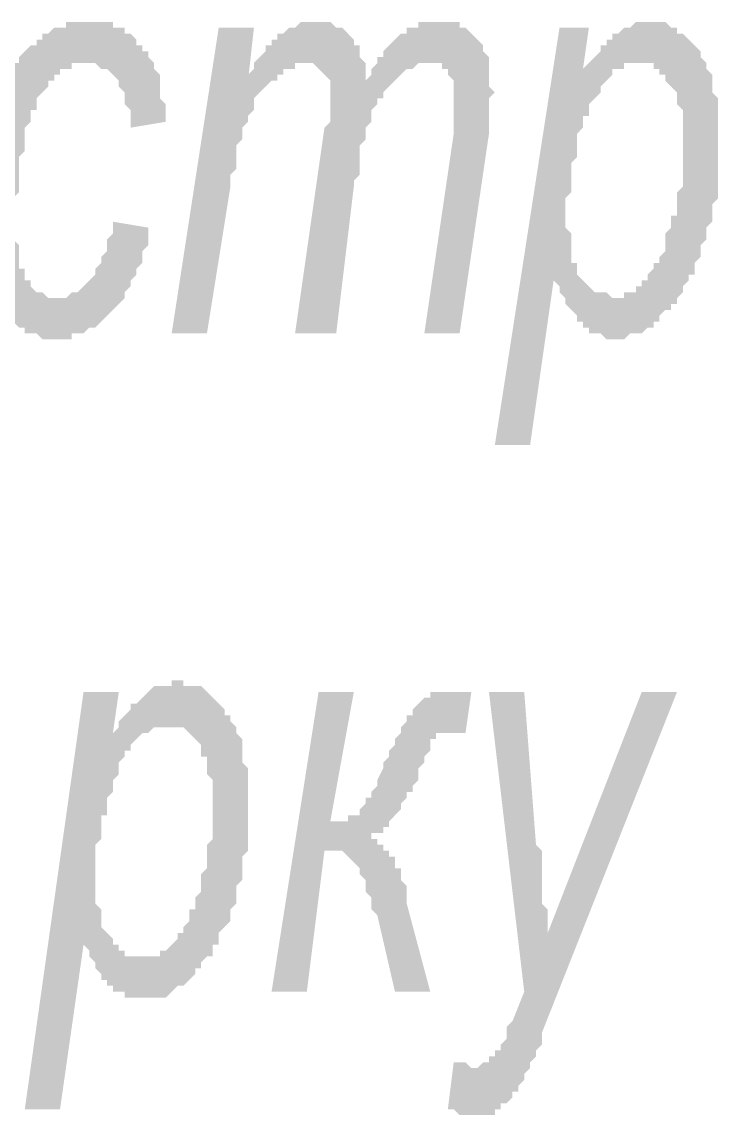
# Model space of a CAD drawing. Header units: millimetres. Extents: x 1372 to 666090, y 1285 to 31551.
# Drawn here: x 504159 to 504653, y 4040 to 4816 of the extents above; entities that cross this region are included whole.
import ezdxf

# ---------------------------------------------------------------- set-up
doc = ezdxf.new("R2010")
doc.units = ezdxf.units.MM
doc.layers.add('PDF _75-АЗ Штамп', color=7, linetype='Continuous')

msp = doc.modelspace()

# ---------------------------------------------------------------- hatches: boundary and pattern name
at = {"layer": 'PDF _75-АЗ Штамп', "transparency": 33554559}
for points in [[(504223.79, 4674.47), (504248.81, 4670.3), (504248.81, 4666.12), (504248.81, 4661.95), (504248.81, 4657.78), (504244.64, 4653.61), (504244.64, 4649.44), (504244.64, 4645.27), (504240.47, 4641.1), (504240.47, 4641.1), (504240.47, 4636.93), (504236.3, 4632.76), (504236.3, 4628.58), (504232.13, 4624.41), (504232.13, 4624.41), (504232.13, 4620.24), (504227.96, 4616.07), (504227.96, 4616.07), (504223.79, 4611.9), (504223.79, 4611.9), (504219.62, 4607.73), (504219.62, 4607.73), (504215.44, 4603.56), (504215.44, 4603.56), (504211.27, 4599.39), (504207.1, 4599.39), (504207.1, 4599.39), (504202.93, 4595.21), (504202.93, 4595.21), (504198.76, 4595.21), (504194.59, 4595.21), (504194.59, 4591.04), (504190.42, 4591.04), (504186.25, 4591.04), (504182.07, 4591.04), (504182.07, 4591.04), (504177.9, 4591.04), (504177.9, 4591.04), (504173.73, 4591.04), (504169.56, 4595.21), (504169.56, 4595.21), (504165.39, 4595.21), (504161.22, 4595.21), (504161.22, 4599.39), (504157.05, 4599.39), (504157.05, 4599.39), (504152.88, 4603.56), (504148.71, 4603.56), (504148.71, 4607.73), (504144.53, 4611.9), (504144.53, 4611.9), (504144.53, 4616.07), (504140.36, 4616.07), (504140.36, 4620.24), (504140.36, 4624.41), (504136.19, 4624.41), (504136.19, 4628.58), (504136.19, 4632.76), (504132.02, 4636.93), (504132.02, 4641.1), (504132.02, 4645.27), (504132.02, 4649.44), (504127.85, 4649.44), (504127.85, 4653.61), (504127.85, 4657.78), (504127.85, 4661.95), (504127.85, 4670.3), (504127.85, 4674.47), (504127.85, 4678.64), (504127.85, 4678.64), (504127.85, 4682.81), (504127.85, 4686.98), (504127.85, 4691.15), (504127.85, 4695.32), (504127.85, 4699.49), (504127.85, 4703.67), (504127.85, 4707.84), (504132.02, 4712.01), (504132.02, 4716.18), (504132.02, 4720.35), (504132.02, 4720.35), (504132.02, 4724.52), (504132.02, 4728.69), (504136.19, 4732.86), (504136.19, 4737.03), (504136.19, 4741.21), (504136.19, 4745.38), (504136.19, 4745.38), (504140.36, 4749.55), (504140.36, 4753.72), (504140.36, 4757.89), (504144.53, 4762.06), (504144.53, 4766.23), (504144.53, 4770.4), (504148.71, 4774.58), (504148.71, 4778.75), (504152.88, 4778.75), (504152.88, 4782.92), (504152.88, 4787.09), (504157.05, 4787.09), (504157.05, 4791.26), (504161.22, 4795.43), (504161.22, 4795.43), (504165.39, 4799.6), (504165.39, 4799.6), (504169.56, 4799.6), (504169.56, 4803.77), (504173.73, 4803.77), (504173.73, 4807.94), (504177.9, 4807.94), (504182.07, 4812.12), (504182.07, 4812.12), (504186.25, 4812.12), (504190.42, 4812.12), (504190.42, 4816.29), (504194.59, 4816.29), (504198.76, 4816.29), (504198.76, 4816.29), (504202.93, 4816.29), (504207.1, 4816.29), (504207.1, 4816.29), (504211.27, 4816.29), (504215.44, 4816.29), (504215.44, 4816.29), (504219.62, 4816.29), (504223.79, 4816.29), (504223.79, 4812.12), (504227.96, 4812.12), (504232.13, 4812.12), (504232.13, 4807.94), (504236.3, 4807.94), (504236.3, 4807.94), (504240.47, 4803.77), (504240.47, 4799.6), (504244.64, 4799.6), (504244.64, 4795.43), (504248.81, 4795.43), (504248.81, 4791.26), (504252.98, 4787.09), (504252.98, 4787.09), (504252.98, 4782.92), (504257.16, 4778.75), (504257.16, 4774.58), (504257.16, 4770.4), (504257.16, 4766.23), (504257.16, 4762.06), (504261.33, 4757.89), (504261.33, 4753.72), (504261.33, 4749.55), (504261.33, 4745.38), (504261.33, 4745.38), (504236.3, 4741.21), (504236.3, 4749.55), (504236.3, 4753.72), (504232.13, 4757.89), (504232.13, 4757.89), (504232.13, 4762.06), (504232.13, 4766.23), (504227.96, 4770.4), (504227.96, 4774.58), (504227.96, 4774.58), (504223.79, 4778.75), (504223.79, 4778.75), (504219.62, 4782.92), (504215.44, 4782.92), (504215.44, 4782.92), (504211.27, 4787.09), (504207.1, 4787.09), (504207.1, 4787.09), (504202.93, 4787.09), (504202.93, 4787.09), (504198.76, 4787.09), (504194.59, 4787.09), (504194.59, 4782.92), (504190.42, 4782.92), (504186.25, 4782.92), (504186.25, 4778.75), (504182.07, 4778.75), (504182.07, 4774.58), (504177.9, 4774.58), (504177.9, 4774.58), (504177.9, 4770.4), (504173.73, 4766.23), (504173.73, 4766.23), (504169.56, 4762.06), (504169.56, 4757.89), (504169.56, 4753.72), (504165.39, 4753.72), (504165.39, 4749.55), (504165.39, 4745.38), (504161.22, 4741.21), (504161.22, 4737.03), (504161.22, 4732.86), (504161.22, 4728.69), (504161.22, 4724.52), (504157.05, 4720.35), (504157.05, 4716.18), (504157.05, 4712.01), (504157.05, 4707.84), (504157.05, 4703.67), (504157.05, 4699.49), (504157.05, 4695.32), (504152.88, 4691.15), (504152.88, 4691.15), (504152.88, 4686.98), (504152.88, 4682.81), (504152.88, 4678.64), (504152.88, 4674.47), (504152.88, 4670.3), (504152.88, 4666.12), (504152.88, 4661.95), (504157.05, 4657.78), (504157.05, 4653.61), (504157.05, 4649.44), (504157.05, 4645.27), (504157.05, 4641.1), (504161.22, 4641.1), (504161.22, 4636.93), (504161.22, 4632.76), (504165.39, 4632.76), (504165.39, 4628.58), (504169.56, 4624.41), (504169.56, 4624.41), (504173.73, 4624.41), (504177.9, 4620.24), (504177.9, 4620.24), (504182.07, 4620.24), (504182.07, 4620.24), (504186.25, 4620.24), (504190.42, 4620.24), (504190.42, 4620.24), (504194.59, 4624.41), (504194.59, 4624.41), (504198.76, 4624.41), (504202.93, 4628.58), (504202.93, 4628.58), (504207.1, 4632.76), (504207.1, 4632.76), (504211.27, 4636.93), (504211.27, 4636.93), (504211.27, 4641.1), (504215.44, 4645.27), (504215.44, 4649.44), (504215.44, 4649.44), (504219.62, 4653.61), (504219.62, 4657.78), (504219.62, 4661.95), (504223.79, 4666.12), (504223.79, 4670.3), (504223.79, 4674.47), (504223.79, 4674.47)], [(504265.5, 4595.21), (504298.87, 4812.12), (504323.89, 4812.12), (504319.72, 4774.58), (504319.72, 4778.75), (504323.89, 4782.92), (504323.89, 4787.09), (504328.07, 4791.26), (504328.07, 4791.26), (504332.24, 4795.43), (504332.24, 4799.6), (504336.41, 4799.6), (504336.41, 4803.77), (504340.58, 4803.77), (504340.58, 4807.94), (504344.75, 4807.94), (504344.75, 4807.94), (504348.92, 4812.12), (504353.09, 4812.12), (504353.09, 4812.12), (504357.26, 4816.29), (504361.44, 4816.29), (504361.44, 4816.29), (504365.61, 4816.29), (504369.78, 4816.29), (504369.78, 4816.29), (504373.95, 4816.29), (504378.12, 4816.29), (504378.12, 4816.29), (504382.29, 4812.12), (504386.46, 4812.12), (504386.46, 4812.12), (504390.63, 4807.94), (504390.63, 4807.94), (504394.8, 4803.77), (504394.8, 4799.6), (504398.98, 4799.6), (504398.98, 4795.43), (504398.98, 4791.26), (504403.15, 4787.09), (504403.15, 4782.92), (504403.15, 4778.75), (504403.15, 4774.58), (504407.32, 4778.75), (504407.32, 4782.92), (504411.49, 4787.09), (504411.49, 4791.26), (504415.66, 4791.26), (504415.66, 4795.43), (504419.83, 4799.6), (504419.83, 4799.6), (504424, 4803.77), (504424, 4803.77), (504428.17, 4807.94), (504428.17, 4807.94), (504432.35, 4807.94), (504432.35, 4812.12), (504436.52, 4812.12), (504440.69, 4812.12), (504440.69, 4816.29), (504444.86, 4816.29), (504449.03, 4816.29), (504449.03, 4816.29), (504453.2, 4816.29), (504453.2, 4816.29), (504457.37, 4816.29), (504461.54, 4816.29), (504465.71, 4816.29), (504469.89, 4816.29), (504469.89, 4812.12), (504474.06, 4812.12), (504474.06, 4812.12), (504478.23, 4807.94), (504478.23, 4807.94), (504482.4, 4803.77), (504482.4, 4803.77), (504486.57, 4799.6), (504486.57, 4799.6), (504486.57, 4795.43), (504490.74, 4791.26), (504490.74, 4787.09), (504490.74, 4782.92), (504490.74, 4778.75), (504490.74, 4774.58), (504490.74, 4770.4), (504494.91, 4766.23), (504494.91, 4766.23), (504490.74, 4762.06), (504490.74, 4757.89), (504490.74, 4753.72), (504490.74, 4749.55), (504490.74, 4745.38), (504490.74, 4741.21), (504490.74, 4737.03), (504490.74, 4737.03), (504469.89, 4595.21), (504444.86, 4595.21), (504465.71, 4737.03), (504465.71, 4745.38), (504465.71, 4749.55), (504465.71, 4753.72), (504465.71, 4757.89), (504465.71, 4762.06), (504465.71, 4762.06), (504465.71, 4762.06), (504465.71, 4766.23), (504465.71, 4770.4), (504465.71, 4774.58), (504461.54, 4778.75), (504461.54, 4778.75), (504461.54, 4782.92), (504457.37, 4782.92), (504457.37, 4787.09), (504453.2, 4787.09), (504449.03, 4787.09), (504449.03, 4787.09), (504444.86, 4787.09), (504444.86, 4787.09), (504440.69, 4787.09), (504436.52, 4782.92), (504436.52, 4782.92), (504432.35, 4782.92), (504428.17, 4778.75), (504428.17, 4778.75), (504424, 4774.58), (504424, 4774.58), (504419.83, 4770.4), (504419.83, 4770.4), (504415.66, 4766.23), (504415.66, 4762.06), (504411.49, 4762.06), (504411.49, 4757.89), (504407.32, 4753.72), (504407.32, 4749.55), (504407.32, 4749.55), (504407.32, 4749.55), (504407.32, 4745.38), (504403.15, 4741.21), (504403.15, 4737.03), (504403.15, 4737.03), (504403.15, 4732.86), (504398.98, 4728.69), (504398.98, 4724.52), (504398.98, 4720.35), (504398.98, 4716.18), (504398.98, 4707.84), (504394.8, 4703.67), (504394.8, 4699.49), (504382.29, 4595.21), (504353.09, 4595.21), (504373.95, 4741.21), (504378.12, 4745.38), (504378.12, 4753.72), (504378.12, 4757.89), (504378.12, 4757.89), (504378.12, 4762.06), (504378.12, 4762.06), (504378.12, 4766.23), (504378.12, 4770.4), (504378.12, 4774.58), (504373.95, 4778.75), (504373.95, 4778.75), (504369.78, 4782.92), (504369.78, 4782.92), (504365.61, 4787.09), (504365.61, 4787.09), (504361.44, 4787.09), (504357.26, 4787.09), (504357.26, 4787.09), (504353.09, 4787.09), (504353.09, 4782.92), (504348.92, 4782.92), (504344.75, 4782.92), (504344.75, 4778.75), (504340.58, 4778.75), (504340.58, 4774.58), (504336.41, 4774.58), (504332.24, 4770.4), (504332.24, 4770.4), (504328.07, 4766.23), (504328.07, 4766.23), (504323.89, 4762.06), (504323.89, 4757.89), (504323.89, 4753.72), (504319.72, 4749.55), (504319.72, 4749.55), (504319.72, 4745.38), (504315.55, 4741.21), (504315.55, 4741.21), (504315.55, 4737.03), (504315.55, 4732.86), (504311.38, 4728.69), (504311.38, 4724.52), (504311.38, 4720.35), (504311.38, 4716.18), (504311.38, 4712.01), (504307.21, 4707.84), (504307.21, 4703.67), (504307.21, 4699.49), (504307.21, 4699.49), (504290.53, 4595.21)], [(504369.78, 4340.77), (504394.8, 4340.77), (504378.12, 4249.01), (504382.29, 4249.01), (504386.46, 4249.01), (504390.63, 4249.01), (504390.63, 4253.18), (504394.8, 4253.18), (504398.98, 4253.18), (504398.98, 4257.35), (504398.98, 4257.35), (504403.15, 4261.52), (504403.15, 4261.52), (504403.15, 4265.69), (504407.32, 4265.69), (504407.32, 4269.86), (504411.49, 4274.03), (504411.49, 4278.21), (504411.49, 4278.21), (504415.66, 4286.55), (504415.66, 4290.72), (504419.83, 4294.89), (504419.83, 4294.89), (504419.83, 4299.06), (504424, 4303.23), (504424, 4307.4), (504428.17, 4311.57), (504428.17, 4315.75), (504432.35, 4319.92), (504432.35, 4324.09), (504436.52, 4324.09), (504436.52, 4328.26), (504436.52, 4328.26), (504440.69, 4332.43), (504440.69, 4332.43), (504440.69, 4332.43), (504444.86, 4336.6), (504444.86, 4336.6), (504449.03, 4336.6), (504449.03, 4340.77), (504453.2, 4340.77), (504457.37, 4340.77), (504457.37, 4340.77), (504461.54, 4340.77), (504465.71, 4340.77), (504478.23, 4340.77), (504474.06, 4311.57), (504465.71, 4311.57), (504461.54, 4311.57), (504457.37, 4311.57), (504457.37, 4311.57), (504453.2, 4311.57), (504453.2, 4307.4), (504453.2, 4307.4), (504449.03, 4307.4), (504449.03, 4303.23), (504449.03, 4299.06), (504444.86, 4294.89), (504444.86, 4290.72), (504440.69, 4286.55), (504440.69, 4282.38), (504440.69, 4278.21), (504436.52, 4274.03), (504436.52, 4269.86), (504432.35, 4269.86), (504432.35, 4265.69), (504428.17, 4261.52), (504428.17, 4257.35), (504428.17, 4257.35), (504424, 4253.18), (504424, 4253.18), (504424, 4253.18), (504419.83, 4249.01), (504419.83, 4244.84), (504415.66, 4244.84), (504415.66, 4240.66), (504411.49, 4240.66), (504407.32, 4240.66), (504407.32, 4236.49), (504411.49, 4236.49), (504411.49, 4232.32), (504415.66, 4232.32), (504415.66, 4228.15), (504419.83, 4228.15), (504419.83, 4223.98), (504424, 4223.98), (504424, 4219.81), (504424, 4215.64), (504428.17, 4215.64), (504428.17, 4211.47), (504428.17, 4207.3), (504432.35, 4203.12), (504432.35, 4198.95), (504432.35, 4194.78), (504432.35, 4190.61), (504449.03, 4128.04), (504424, 4128.04), (504411.49, 4182.27), (504407.32, 4186.44), (504407.32, 4190.61), (504407.32, 4194.78), (504403.15, 4198.95), (504403.15, 4203.12), (504403.15, 4207.3), (504398.98, 4211.47), (504398.98, 4215.64), (504398.98, 4215.64), (504394.8, 4219.81), (504394.8, 4219.81), (504394.8, 4219.81), (504390.63, 4223.98), (504390.63, 4223.98), (504386.46, 4228.15), (504382.29, 4228.15), (504382.29, 4228.15), (504378.12, 4228.15), (504373.95, 4228.15), (504361.44, 4128.04), (504336.41, 4128.04)], [(504461.54, 4044.62), (504465.71, 4077.99), (504465.71, 4077.99), (504469.89, 4077.99), (504474.06, 4077.99), (504478.23, 4073.82), (504478.23, 4073.82), (504478.23, 4073.82), (504482.4, 4073.82), (504486.57, 4077.99), (504490.74, 4077.99), (504490.74, 4077.99), (504490.74, 4082.16), (504494.91, 4082.16), (504494.91, 4086.33), (504499.08, 4086.33), (504499.08, 4090.5), (504503.26, 4094.67), (504503.26, 4098.84), (504503.26, 4103.02), (504507.43, 4107.19), (504515.77, 4128.04), (504490.74, 4340.77), (504515.77, 4340.77), (504524.11, 4232.32), (504528.28, 4228.15), (504528.28, 4223.98), (504528.28, 4219.81), (504528.28, 4215.64), (504528.28, 4211.47), (504528.28, 4207.3), (504528.28, 4203.12), (504528.28, 4198.95), (504528.28, 4194.78), (504528.28, 4190.61), (504532.45, 4186.44), (504532.45, 4182.27), (504532.45, 4178.1), (504532.45, 4173.93), (504532.45, 4173.93), (504532.45, 4169.75), (504599.19, 4340.77), (504624.22, 4340.77), (504528.28, 4098.84), (504528.28, 4094.67), (504528.28, 4090.5), (504524.11, 4086.33), (504524.11, 4082.16), (504519.94, 4077.99), (504519.94, 4073.82), (504515.77, 4069.65), (504515.77, 4065.48), (504515.77, 4065.48), (504511.6, 4061.3), (504511.6, 4057.13), (504507.43, 4057.13), (504507.43, 4052.96), (504507.43, 4052.96), (504507.43, 4052.96), (504503.26, 4048.79), (504499.08, 4048.79), (504499.08, 4044.62), (504494.91, 4044.62), (504494.91, 4040.45), (504490.74, 4040.45), (504486.57, 4040.45), (504482.4, 4040.45), (504482.4, 4040.45), (504482.4, 4040.45), (504478.23, 4040.45), (504474.06, 4040.45), (504469.89, 4040.45), (504469.89, 4040.45), (504465.71, 4044.62), (504461.54, 4044.62), (504461.54, 4044.62)]]:
    msp.add_hatch(color=256, dxfattribs=at).paths.add_polyline_path(points)
h = msp.add_hatch(color=256, dxfattribs=at)
h.paths.add_polyline_path([(504494.91, 4515.96), (504540.8, 4812.12), (504561.65, 4812.12), (504557.48, 4782.92), (504561.65, 4787.09), (504561.65, 4787.09), (504565.82, 4791.26), (504569.99, 4795.43), (504569.99, 4799.6), (504574.17, 4799.6), (504574.17, 4803.77), (504578.34, 4803.77), (504578.34, 4807.94), (504582.51, 4807.94), (504582.51, 4807.94), (504586.68, 4812.12), (504586.68, 4812.12), (504590.85, 4812.12), (504595.02, 4816.29), (504595.02, 4816.29), (504599.19, 4816.29), (504603.36, 4816.29), (504603.36, 4816.29), (504607.53, 4816.29), (504611.71, 4816.29), (504611.71, 4816.29), (504615.88, 4816.29), (504620.05, 4812.12), (504620.05, 4812.12), (504624.22, 4812.12), (504624.22, 4807.94), (504628.39, 4807.94), (504632.56, 4803.77), (504632.56, 4803.77), (504636.73, 4799.6), (504636.73, 4799.6), (504640.9, 4795.43), (504640.9, 4795.43), (504640.9, 4791.26), (504645.08, 4787.09), (504645.08, 4787.09), (504645.08, 4782.92), (504649.25, 4778.75), (504649.25, 4774.58), (504649.25, 4774.58), (504649.25, 4770.4), (504649.25, 4766.23), (504653.42, 4762.06), (504653.42, 4757.89), (504653.42, 4753.72), (504653.42, 4749.55), (504653.42, 4745.38), (504653.42, 4741.21), (504653.42, 4737.03), (504653.42, 4728.69), (504653.42, 4728.69), (504653.42, 4724.52), (504653.42, 4720.35), (504653.42, 4716.18), (504653.42, 4712.01), (504653.42, 4707.84), (504653.42, 4703.67), (504653.42, 4699.49), (504653.42, 4695.32), (504653.42, 4691.15), (504649.25, 4686.98), (504649.25, 4682.81), (504649.25, 4682.81), (504649.25, 4678.64), (504649.25, 4674.47), (504645.08, 4670.3), (504645.08, 4670.3), (504645.08, 4666.12), (504645.08, 4661.95), (504640.9, 4657.78), (504640.9, 4653.61), (504640.9, 4649.44), (504636.73, 4645.27), (504636.73, 4641.1), (504636.73, 4636.93), (504632.56, 4636.93), (504632.56, 4632.76), (504628.39, 4628.58), (504628.39, 4628.58), (504628.39, 4624.41), (504624.22, 4620.24), (504624.22, 4616.07), (504620.05, 4616.07), (504620.05, 4611.9), (504615.88, 4611.9), (504611.71, 4607.73), (504611.71, 4603.56), (504607.53, 4603.56), (504607.53, 4599.39), (504603.36, 4599.39), (504603.36, 4599.39), (504603.36, 4599.39), (504599.19, 4595.21), (504595.02, 4595.21), (504595.02, 4595.21), (504590.85, 4595.21), (504586.68, 4591.04), (504586.68, 4591.04), (504582.51, 4591.04), (504582.51, 4591.04), (504578.34, 4591.04), (504574.17, 4591.04), (504574.17, 4591.04), (504569.99, 4595.21), (504565.82, 4595.21), (504565.82, 4595.21), (504561.65, 4595.21), (504561.65, 4599.39), (504557.48, 4599.39), (504557.48, 4603.56), (504553.31, 4603.56), (504553.31, 4607.73), (504549.14, 4611.9), (504549.14, 4611.9), (504544.97, 4616.07), (504544.97, 4620.24), (504540.8, 4624.41), (504540.8, 4624.41), (504540.8, 4628.58), (504536.62, 4632.76), (504519.94, 4515.96)], flags=0)
h.paths.add_polyline_path([(504544.97, 4682.81), (504544.97, 4678.64), (504544.97, 4674.47), (504544.97, 4670.3), (504549.14, 4666.12), (504549.14, 4661.95), (504549.14, 4657.78), (504549.14, 4653.61), (504549.14, 4653.61), (504549.14, 4649.44), (504549.14, 4645.27), (504553.31, 4645.27), (504553.31, 4641.1), (504553.31, 4636.93), (504557.48, 4632.76), (504557.48, 4632.76), (504561.65, 4628.58), (504561.65, 4628.58), (504565.82, 4624.41), (504569.99, 4624.41), (504569.99, 4624.41), (504574.17, 4624.41), (504578.34, 4620.24), (504578.34, 4620.24), (504582.51, 4620.24), (504586.68, 4620.24), (504586.68, 4624.41), (504590.85, 4624.41), (504590.85, 4624.41), (504595.02, 4624.41), (504595.02, 4628.58), (504599.19, 4628.58), (504599.19, 4632.76), (504603.36, 4632.76), (504603.36, 4636.93), (504607.53, 4641.1), (504607.53, 4645.27), (504611.71, 4645.27), (504611.71, 4649.44), (504615.88, 4653.61), (504615.88, 4657.78), (504615.88, 4661.95), (504615.88, 4666.12), (504620.05, 4670.3), (504620.05, 4674.47), (504620.05, 4678.64), (504624.22, 4678.64), (504624.22, 4682.81), (504624.22, 4686.98), (504624.22, 4691.15), (504624.22, 4695.32), (504628.39, 4699.49), (504628.39, 4703.67), (504628.39, 4707.84), (504628.39, 4712.01), (504628.39, 4716.18), (504628.39, 4720.35), (504628.39, 4724.52), (504628.39, 4728.69), (504628.39, 4728.69), (504628.39, 4732.86), (504628.39, 4741.21), (504628.39, 4745.38), (504628.39, 4749.55), (504628.39, 4753.72), (504624.22, 4757.89), (504624.22, 4757.89), (504624.22, 4762.06), (504624.22, 4766.23), (504620.05, 4770.4), (504620.05, 4770.4), (504620.05, 4770.4), (504615.88, 4774.58), (504615.88, 4778.75), (504611.71, 4778.75), (504611.71, 4782.92), (504607.53, 4782.92), (504607.53, 4787.09), (504603.36, 4787.09), (504599.19, 4787.09), (504599.19, 4787.09), (504595.02, 4787.09), (504595.02, 4787.09), (504590.85, 4787.09), (504586.68, 4787.09), (504586.68, 4782.92), (504582.51, 4782.92), (504578.34, 4782.92), (504578.34, 4778.75), (504578.34, 4778.75), (504574.17, 4774.58), (504574.17, 4774.58), (504569.99, 4770.4), (504569.99, 4766.23), (504565.82, 4762.06), (504565.82, 4762.06), (504561.65, 4757.89), (504561.65, 4753.72), (504561.65, 4749.55), (504557.48, 4749.55), (504557.48, 4745.38), (504557.48, 4741.21), (504553.31, 4737.03), (504553.31, 4732.86), (504553.31, 4728.69), (504553.31, 4724.52), (504553.31, 4720.35), (504549.14, 4716.18), (504549.14, 4712.01), (504549.14, 4707.84), (504549.14, 4703.67), (504549.14, 4699.49), (504549.14, 4695.32), (504544.97, 4691.15), (504544.97, 4686.98), (504544.97, 4686.98), (504544.97, 4682.81)], flags=0)
h = msp.add_hatch(color=256, dxfattribs=at)
h.paths.add_polyline_path([(504161.22, 4044.62), (504202.93, 4340.77), (504227.96, 4340.77), (504223.79, 4311.57), (504227.96, 4315.75), (504227.96, 4319.92), (504232.13, 4324.09), (504232.13, 4324.09), (504236.3, 4328.26), (504236.3, 4332.43), (504240.47, 4332.43), (504244.64, 4336.6), (504244.64, 4336.6), (504248.81, 4340.77), (504248.81, 4340.77), (504248.81, 4340.77), (504252.98, 4344.94), (504257.16, 4344.94), (504257.16, 4344.94), (504261.33, 4344.94), (504265.5, 4344.94), (504265.5, 4349.12), (504269.67, 4349.12), (504273.84, 4349.12), (504273.84, 4344.94), (504278.01, 4344.94), (504282.18, 4344.94), (504282.18, 4344.94), (504286.35, 4344.94), (504290.53, 4340.77), (504290.53, 4340.77), (504294.7, 4336.6), (504294.7, 4336.6), (504298.87, 4332.43), (504298.87, 4332.43), (504303.04, 4328.26), (504303.04, 4324.09), (504307.21, 4324.09), (504307.21, 4324.09), (504307.21, 4319.92), (504311.38, 4315.75), (504311.38, 4311.57), (504311.38, 4311.57), (504315.55, 4307.4), (504315.55, 4303.23), (504315.55, 4299.06), (504315.55, 4294.89), (504315.55, 4290.72), (504319.72, 4286.55), (504319.72, 4282.38), (504319.72, 4278.21), (504319.72, 4274.03), (504319.72, 4269.86), (504319.72, 4265.69), (504319.72, 4261.52), (504319.72, 4261.52), (504319.72, 4257.35), (504319.72, 4253.18), (504319.72, 4249.01), (504319.72, 4244.84), (504319.72, 4240.66), (504319.72, 4236.49), (504319.72, 4232.32), (504319.72, 4228.15), (504315.55, 4223.98), (504315.55, 4219.81), (504315.55, 4215.64), (504315.55, 4211.47), (504315.55, 4207.3), (504311.38, 4203.12), (504311.38, 4198.95), (504311.38, 4198.95), (504311.38, 4194.78), (504311.38, 4190.61), (504307.21, 4186.44), (504307.21, 4182.27), (504307.21, 4178.1), (504303.04, 4173.93), (504303.04, 4173.93), (504298.87, 4169.75), (504298.87, 4165.58), (504298.87, 4161.41), (504294.7, 4161.41), (504294.7, 4157.24), (504294.7, 4153.07), (504290.53, 4153.07), (504286.35, 4148.9), (504286.35, 4144.73), (504282.18, 4144.73), (504282.18, 4140.56), (504278.01, 4136.39), (504278.01, 4136.39), (504273.84, 4132.21), (504273.84, 4132.21), (504269.67, 4132.21), (504269.67, 4132.21), (504265.5, 4128.04), (504265.5, 4128.04), (504261.33, 4123.87), (504257.16, 4123.87), (504257.16, 4123.87), (504252.98, 4123.87), (504248.81, 4123.87), (504248.81, 4123.87), (504244.64, 4123.87), (504244.64, 4123.87), (504240.47, 4123.87), (504236.3, 4123.87), (504236.3, 4123.87), (504232.13, 4123.87), (504232.13, 4128.04), (504227.96, 4128.04), (504223.79, 4128.04), (504223.79, 4132.21), (504219.62, 4132.21), (504219.62, 4136.39), (504215.44, 4136.39), (504215.44, 4140.56), (504211.27, 4144.73), (504211.27, 4144.73), (504211.27, 4148.9), (504207.1, 4153.07), (504207.1, 4157.24), (504202.93, 4161.41), (504202.93, 4161.41), (504186.25, 4044.62)], flags=0)
h.paths.add_polyline_path([(504211.27, 4215.64), (504211.27, 4211.47), (504211.27, 4203.12), (504211.27, 4198.95), (504211.27, 4194.78), (504211.27, 4190.61), (504215.44, 4186.44), (504215.44, 4186.44), (504215.44, 4182.27), (504215.44, 4182.27), (504215.44, 4178.1), (504215.44, 4173.93), (504219.62, 4169.75), (504219.62, 4169.75), (504223.79, 4165.58), (504223.79, 4161.41), (504227.96, 4161.41), (504227.96, 4157.24), (504232.13, 4157.24), (504232.13, 4153.07), (504236.3, 4153.07), (504240.47, 4153.07), (504240.47, 4153.07), (504244.64, 4153.07), (504248.81, 4153.07), (504248.81, 4153.07), (504252.98, 4153.07), (504257.16, 4153.07), (504257.16, 4157.24), (504261.33, 4157.24), (504261.33, 4157.24), (504265.5, 4161.41), (504265.5, 4161.41), (504269.67, 4165.58), (504269.67, 4169.75), (504273.84, 4169.75), (504273.84, 4173.93), (504278.01, 4178.1), (504278.01, 4182.27), (504278.01, 4186.44), (504282.18, 4186.44), (504282.18, 4190.61), (504282.18, 4194.78), (504286.35, 4198.95), (504286.35, 4203.12), (504286.35, 4207.3), (504286.35, 4211.47), (504290.53, 4215.64), (504290.53, 4219.81), (504290.53, 4223.98), (504290.53, 4228.15), (504290.53, 4232.32), (504294.7, 4236.49), (504294.7, 4236.49), (504294.7, 4240.66), (504294.7, 4244.84), (504294.7, 4249.01), (504294.7, 4253.18), (504294.7, 4257.35), (504294.7, 4261.52), (504294.7, 4265.69), (504294.7, 4269.86), (504294.7, 4274.03), (504294.7, 4278.21), (504290.53, 4282.38), (504290.53, 4286.55), (504290.53, 4290.72), (504290.53, 4294.89), (504286.35, 4294.89), (504286.35, 4299.06), (504286.35, 4303.23), (504286.35, 4303.23), (504282.18, 4307.4), (504282.18, 4307.4), (504278.01, 4311.57), (504278.01, 4311.57), (504273.84, 4315.75), (504269.67, 4315.75), (504269.67, 4315.75), (504265.5, 4315.75), (504261.33, 4315.75), (504261.33, 4315.75), (504261.33, 4315.75), (504257.16, 4315.75), (504252.98, 4315.75), (504252.98, 4315.75), (504248.81, 4311.57), (504244.64, 4311.57), (504244.64, 4311.57), (504240.47, 4307.4), (504240.47, 4307.4), (504236.3, 4303.23), (504236.3, 4299.06), (504232.13, 4299.06), (504232.13, 4294.89), (504227.96, 4290.72), (504227.96, 4286.55), (504227.96, 4286.55), (504227.96, 4282.38), (504223.79, 4278.21), (504223.79, 4274.03), (504223.79, 4269.86), (504219.62, 4265.69), (504219.62, 4261.52), (504219.62, 4257.35), (504219.62, 4253.18), (504215.44, 4253.18), (504215.44, 4249.01), (504215.44, 4244.84), (504215.44, 4240.66), (504215.44, 4236.49), (504211.27, 4232.32), (504211.27, 4228.15), (504211.27, 4223.98), (504211.27, 4219.81), (504211.27, 4215.64), (504211.27, 4215.64)], flags=0)

doc.saveas('drawing.dxf')
